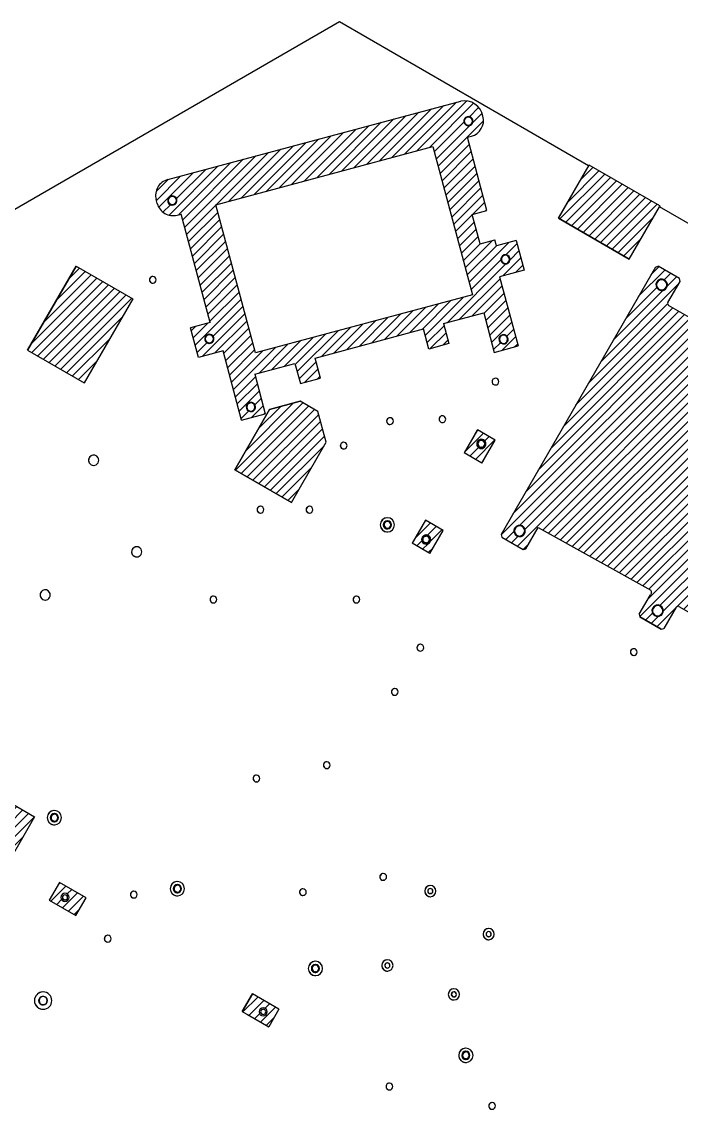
# Model space of a CAD drawing. Header units: millimetres. Extents: x 44 to 363, y 19 to 309.
# Drawn here: x 292.4 to 324.7, y 251.4 to 305 of the extents above; entities that cross this region are included whole.
import ezdxf

# ---------------------------------------------------------------- set-up
doc = ezdxf.new("R2010")
doc.units = ezdxf.units.MM
pattern_1 = [(45, (209.509, 23.54506), (-0.2245064, 0.2245064), [])]

msp = doc.modelspace()

# ---------------------------------------------------------------- hatches: boundary and pattern name
h = msp.add_hatch()
h.set_pattern_fill('ANSI31', color=0, scale=0.1)
h.set_pattern_definition(pattern_1)
h.paths.add_polyline_path([(314.234, 299.332), (314.427, 299.384, 0.414214), (314.993, 300.364, 0.405931), (313.903, 301.106), (300.487, 297.512), (299.569, 297.266, 0.414214), (299.003, 296.286), (299.055, 296.094, 0.414214), (300.034, 295.529), (300.227, 295.58), (301.651, 290.268), (300.685, 290.009), (301.073, 288.56), (302.28, 288.883), (303.186, 285.503), (304.345, 285.813), (303.828, 287.745), (305.796, 288.272), (306.059, 287.292), (307.039, 287.555), (306.776, 288.535), (312.084, 289.957), (312.346, 288.977), (313.326, 289.239), (313.064, 290.219), (315.032, 290.747), (315.55, 288.815), (316.709, 289.125), (315.804, 292.506), (317.011, 292.829), (316.623, 294.278), (315.657, 294.02), (315.579, 294.309), (314.855, 294.115), (314.467, 295.564), (315.191, 295.758)])
h.paths.add_polyline_path([(301.918, 296.033), (312.544, 298.879), (314.484, 291.635), (303.859, 288.789)], flags=16)
h.paths.add_polyline_path([(299.575, 296.182, -1), (300.009, 296.298, -1)], flags=16)
h.paths.add_polyline_path([(299.992, 296.24, -0.392765), (299.807, 296.041), (299.807, 296.041, -0.435995), (299.592, 296.24, -0.392765), (299.777, 296.439), (299.777, 296.44, -0.435992)], flags=0)
h.paths.add_polyline_path([(301.821, 289.537, -1), (301.386, 289.42, -1)], flags=16)
h.paths.add_polyline_path([(301.803, 289.478, -0.392765), (301.618, 289.279), (301.618, 289.279, -0.435995), (301.403, 289.478, -0.392765), (301.588, 289.678), (301.589, 289.678, -0.435992)], flags=0)
h.paths.add_polyline_path([(303.854, 286.199, -1), (303.419, 286.083, -1)], flags=16)
h.paths.add_polyline_path([(303.621, 286.34), (303.622, 286.34, -0.435992), (303.836, 286.141, -0.392765), (303.651, 285.941), (303.651, 285.941, -0.435995), (303.436, 286.141, -0.392765)], flags=0)
h.paths.add_polyline_path([(314.064, 300.063, -1), (314.499, 300.18, -1)], flags=16)
h.paths.add_polyline_path([(314.081, 300.121, -0.392765), (314.266, 300.321), (314.267, 300.321, -0.435992), (314.481, 300.121, -0.392765), (314.296, 299.922), (314.296, 299.922, -0.435995)], flags=0)
h.paths.add_polyline_path([(316.31, 293.418, -1), (315.875, 293.302, -1)], flags=16)
h.paths.add_polyline_path([(316.078, 293.559), (316.078, 293.559, -0.435992), (316.293, 293.36, -0.392765), (316.107, 293.16), (316.107, 293.16, -0.435995), (315.892, 293.36, -0.392765)], flags=0)
h.paths.add_polyline_path([(316.218, 289.511, -1), (315.783, 289.395, -1)], flags=16)
h.paths.add_polyline_path([(316.2, 289.453, 1), (315.8, 289.453, 1)], flags=0)
h = msp.add_hatch()
h.set_pattern_fill('ANSI31', color=0, scale=0.1)
h.set_pattern_definition(pattern_1)
h.paths.add_polyline_path([(307.32, 284.42), (306.917, 285.923), (306.051, 286.423), (304.549, 286.02), (302.849, 283.076), (305.62, 281.476)])
h.paths.add_polyline_path([(295.488, 287.327), (297.862, 291.439), (295.084, 293.026), (292.717, 288.927)])
h.paths.add_polyline_path([(322.154, 293.377), (323.629, 295.932), (323.633, 295.937), (323.636, 295.943), (323.639, 295.948), (323.642, 295.954), (323.645, 295.959), (323.648, 295.965), (323.651, 295.97), (323.654, 295.975), (320.191, 297.976), (318.69, 295.378)])
h = msp.add_hatch()
h.set_pattern_fill('ANSI31', color=0, scale=0.1)
h.set_pattern_definition(pattern_1)
h.paths.add_polyline_path([(338.152, 284.486), (338.116, 284.623), (337.076, 285.223), (337.076, 285.223), (336.94, 285.186), (336.389, 284.234), (336.339, 284.147, -0.248258), (336.26, 284.097), (336.203, 284.111), (330.834, 287.211, -0.414214), (330.797, 287.347), (330.832, 287.408), (331.247, 288.126), (331.397, 288.387), (331.361, 288.523), (330.322, 289.123), (330.185, 289.087), (329.635, 288.134), (329.585, 288.047), (329.585, 288.048, -0.414214), (329.448, 288.011), (324.079, 291.111, -0.414214), (324.043, 291.248), (324.643, 292.287), (324.606, 292.424), (323.567, 293.024), (323.567, 293.024), (323.43, 292.987), (315.879, 279.911), (315.916, 279.774), (316.955, 279.174), (316.955, 279.174), (317.092, 279.211), (317.692, 280.25), (323.205, 277.181, -0.328247), (323.234, 277.049), (323.184, 276.963), (322.634, 276.01), (322.671, 275.874), (323.71, 275.274), (323.847, 275.31), (324.436, 276.331, -0.387264), (324.575, 276.39), (329.96, 273.281), (329.989, 273.149), (329.389, 272.11), (329.426, 271.973), (330.465, 271.373), (330.601, 271.41)])
h.paths.add_polyline_path([(331.424, 285.095, 1), (330.574, 285.095, 1)], flags=16)
h.paths.add_polyline_path([(330.799, 285.095, -1), (331.199, 285.095, -1)], flags=0)
h.paths.add_polyline_path([(330.631, 288.459), (330.631, 288.46, -0.738404), (330.512, 287.938, -0.150323), (330.351, 287.975, -0.738168), (330.47, 288.496), (330.47, 288.496, 0.738167), (330.351, 287.975, 0.999386)], flags=16)
h.paths.add_polyline_path([(330.241, 288.217, -0.392765), (330.473, 288.466), (330.473, 288.466, -0.435992), (330.741, 288.217, -0.392765), (330.51, 287.968), (330.509, 287.968, -0.435996)], flags=16)
h.paths.add_polyline_path([(326.423, 276.435, 1), (325.573, 276.435, 1)], flags=16)
h.paths.add_polyline_path([(325.573, 276.435), (325.573, 276.435, 0.435992), (326.029, 276.012), (326.029, 276.012, -0.436016)], flags=16)
h.paths.add_polyline_path([(326.198, 276.435, -1), (325.798, 276.435, -1)], flags=0)
h.paths.add_polyline_path([(323.68, 276.422, -1), (323.4, 275.937, -1)], flags=16)
h.paths.add_polyline_path([(323.79, 276.18, -0.392765), (323.559, 275.93), (323.559, 275.93, -0.435996), (323.29, 276.18, -0.392765), (323.522, 276.429), (323.522, 276.429, -0.435992)], flags=0)
h.paths.add_polyline_path([(323.596, 291.875, -0.738167), (323.716, 292.397), (323.716, 292.397, 0.738167), (323.596, 291.875, 0.999386), (323.877, 292.36), (323.876, 292.36, -0.738404), (323.757, 291.838, -0.150323)], flags=16)
h.paths.add_polyline_path([(323.986, 292.117, 1), (323.486, 292.117, 1)], flags=16)
h.paths.add_polyline_path([(335.754, 282.595, 1), (334.904, 282.595, 1)], flags=16)
h.paths.add_polyline_path([(335.529, 282.595, -1), (335.129, 282.595, -1)], flags=0)
h.paths.add_polyline_path([(316.646, 279.838, -0.738167), (316.765, 280.359), (316.765, 280.359, 0.738167), (316.646, 279.838, 0.999386), (316.926, 280.322), (316.925, 280.323, -0.738404), (316.806, 279.801, -0.150323)], flags=16)
h.paths.add_polyline_path([(317.036, 280.08, -0.392765), (316.804, 279.831), (316.804, 279.831, -0.435996), (316.535, 280.08, -0.392765), (316.767, 280.329), (316.767, 280.329, -0.435992)], flags=16)
h.paths.add_polyline_path([(330.753, 273.935, 1), (329.903, 273.935, 1)], flags=16)
h.paths.add_polyline_path([(330.528, 273.935, -1), (330.128, 273.935, -1)], flags=0)
h.paths.add_polyline_path([(337.386, 284.559), (337.386, 284.559, -0.738404), (337.266, 284.037, -0.150323), (337.106, 284.074, -1.000614)], flags=16)
h.paths.add_polyline_path([(337.496, 284.317, 1), (336.996, 284.317, 1)], flags=0)
h.paths.add_polyline_path([(330.435, 272.522, -1), (330.155, 272.037, -1)], flags=16)
h.paths.add_polyline_path([(330.545, 272.279, -0.392765), (330.314, 272.03), (330.313, 272.03, -0.435996), (330.045, 272.279, -0.999542)], flags=0)
h = msp.add_hatch()
h.set_pattern_fill('ANSI31', color=0, scale=0.1)
h.set_pattern_definition(pattern_1)
h.paths.add_polyline_path([(314.946, 283.394), (315.596, 284.52), (314.73, 285.02), (314.08, 283.894)])
h.paths.add_polyline_path([(314.718, 284.449, -1), (315.108, 284.224, -0.24836), (314.93, 284.112, -0.602102)], flags=16)
h.paths.add_polyline_path([(314.713, 284.337, -1), (315.113, 284.337, -1)], flags=0)
h.paths.add_polyline_path([(312.18, 280.603), (311.53, 279.478), (312.396, 278.977), (313.046, 280.103)])
h.paths.add_polyline_path([(312.408, 279.548, -0.24836), (312.23, 279.436, -0.602102), (312.018, 279.773, -1)], flags=16)
h.paths.add_polyline_path([(312.413, 279.66, 1), (312.013, 279.66, 1)], flags=0)
h.paths.add_polyline_path([(331.74, 270.896), (332.606, 270.396), (333.256, 271.522), (332.39, 272.022)])
h.paths.add_polyline_path([(332.228, 271.192, -1), (332.618, 270.967, -0.24836), (332.44, 270.855, -0.602102)], flags=16)
h.paths.add_polyline_path([(335.157, 274.813), (335.807, 275.939), (334.941, 276.439), (334.291, 275.313)])
h.paths.add_polyline_path([(335.324, 275.756, -2.293619), (335.109, 275.955), (335.109, 275.955, -0.43608)], flags=16)
h.paths.add_polyline_path([(350.986, 265.817), (350.336, 264.691), (351.202, 264.191), (351.852, 265.317)])
h.paths.add_polyline_path([(351.369, 265.134, -2.293619), (351.155, 265.333), (351.155, 265.333, -0.43608)], flags=16)
h.paths.add_polyline_path([(349.302, 260.9), (348.436, 261.4), (347.786, 260.274), (348.652, 259.774)])
h.paths.add_polyline_path([(348.274, 260.57, -1), (348.664, 260.345, -0.24836), (348.485, 260.233, -0.602102)], flags=16)
h.paths.add_polyline_path([(348.669, 260.457, -2.293619), (348.454, 260.657), (348.454, 260.657, -0.43608)], flags=0)
h = msp.add_hatch()
h.set_pattern_fill('ANSI31', color=256, scale=0.1)
h.paths.add_polyline_path([(288.956, 268.465), (286.843, 264.806), (290.945, 262.438), (293.057, 266.097)])
h.paths.add_polyline_path([(295.573, 262.141), (294.274, 262.891), (293.773, 262.025), (295.072, 261.275)])
h.paths.add_polyline_path([(294.343, 262.158, -0.392765), (294.529, 262.358), (294.528, 262.358, -0.436012), (294.743, 262.158, -1)], flags=16)
h.paths.add_polyline_path([(294.543, 262.033), (294.543, 262.033, -0.963744), (294.534, 262.283, -0.018003), (294.543, 262.283, -0.962879), (294.552, 262.034), (294.552, 262.034, 0.962879), (294.543, 262.283, 0.999103)], flags=0)
h.paths.add_polyline_path([(303.713, 257.441), (303.213, 256.575), (304.512, 255.825), (305.012, 256.691)])
h.paths.add_polyline_path([(304.442, 256.558, -1), (304.042, 256.558, -0.392765), (304.228, 256.757), (304.228, 256.757, -0.436012)], flags=16)
h.paths.add_polyline_path([(304.242, 256.683, -1), (304.242, 256.433, -1)], flags=0)
h.paths.add_polyline_path([(280.675, 257.34), (279.809, 257.84), (279.309, 256.974), (280.175, 256.474)])
h.paths.add_polyline_path([(279.797, 257.269, -1), (280.187, 257.044, -0.248438), (280.009, 256.933), (280.009, 256.933, 0.025423), (280.031, 256.935), (280.113, 256.967, 0.779319), (279.975, 257.381, 0.247937), (279.797, 257.269, 0.602), (280.009, 256.933), (280.009, 256.933, -0.602003)], flags=16)
h.paths.add_polyline_path([(279.792, 257.157, -0.392765), (279.977, 257.356), (279.978, 257.356, -0.435992), (280.192, 257.157, -0.392765), (280.007, 256.957), (280.007, 256.957, -0.435995)], flags=16)
h.paths.add_polyline_path([(276.459, 252.038), (275.959, 251.172), (276.825, 250.672), (277.325, 251.538)])
h.paths.add_polyline_path([(276.763, 251.165), (276.772, 251.171, 0.096937), (276.832, 251.234), (276.86, 251.302, 0.49759), (276.633, 251.58), (276.625, 251.579, 0.247947), (276.447, 251.467, 0.602003), (276.658, 251.13), (276.681, 251.133)], flags=16)
h.paths.add_polyline_path([(276.842, 251.355, -0.392765), (276.657, 251.155), (276.656, 251.155, -0.435995), (276.442, 251.355, -0.392765), (276.627, 251.554), (276.627, 251.554, -0.435992)], flags=0)
h.paths.add_polyline_path([(273.109, 246.236), (272.609, 245.37), (273.475, 244.87), (273.975, 245.736)])
h.paths.add_polyline_path([(273.486, 245.44, -0.248438), (273.308, 245.328), (273.308, 245.328, 0.025222), (273.331, 245.331), (273.412, 245.363, 0.778994), (273.275, 245.777, 0.247937), (273.097, 245.665, 0.601822), (273.308, 245.328), (273.308, 245.328, -0.601824), (273.097, 245.665, -1)], flags=16)
h.paths.add_polyline_path([(273.492, 245.553, -0.392765), (273.306, 245.353), (273.306, 245.353, -0.435995), (273.091, 245.553, -0.392765), (273.277, 245.752), (273.277, 245.752, -0.435992)], flags=16)
h.paths.add_polyline_path([(293.146, 250.139), (292.646, 249.273), (293.512, 248.773), (294.012, 249.639)])
h.paths.add_polyline_path([(293.449, 249.266, 0.778994), (293.312, 249.68, 0.247937), (293.134, 249.569, 0.601824), (293.345, 249.232), (293.368, 249.235)], flags=16)
h.paths.add_polyline_path([(293.345, 249.232), (293.368, 249.235), (293.45, 249.266, -0.124255)], flags=16)
h.paths.add_polyline_path([(293.529, 249.456, -0.392765), (293.343, 249.257), (293.343, 249.257, -0.435995), (293.128, 249.456, -0.392765), (293.314, 249.656), (293.314, 249.656, -0.435992)], flags=0)
h.paths.add_polyline_path([(289.795, 244.337), (289.295, 243.471), (290.161, 242.971), (290.661, 243.837)])
h.paths.add_polyline_path([(290.099, 243.464, 0.778994), (289.961, 243.878, 0.247937), (289.783, 243.766, 0.601824), (289.995, 243.43), (290.017, 243.432)], flags=16)
h.paths.add_polyline_path([(289.995, 243.43), (290.017, 243.432), (290.099, 243.464, -0.124255)], flags=16)
h.paths.add_polyline_path([(289.963, 243.853), (289.963, 243.853, -0.435992), (290.178, 243.654, -0.392765), (289.993, 243.454), (289.993, 243.454, -0.435995), (289.778, 243.654, -0.392765)], flags=0)
h.paths.add_polyline_path([(286.445, 238.535), (285.945, 237.669), (286.811, 237.169), (287.311, 238.035)])
h.paths.add_polyline_path([(286.749, 237.662, 0.778994), (286.611, 238.076, 0.247937), (286.433, 237.964, 0.601824), (286.644, 237.627), (286.667, 237.63)], flags=16)
h.paths.add_polyline_path([(286.613, 238.051), (286.613, 238.051, -0.435992), (286.828, 237.852, -0.392765), (286.643, 237.652), (286.642, 237.652, -0.435995), (286.428, 237.852, -0.392765)], flags=0)
h.paths.add_polyline_path([(286.644, 237.627), (286.667, 237.63), (286.749, 237.662, -0.124255)], flags=16)

# ---------------------------------------------------------------- linework, layer by layer
at = {"color": 0, "linetype": 'Continuous', "lineweight": 25}
for p, q in [((307.968, 304.975), (285.835, 292.199)), ((320.165, 297.932), (307.968, 304.975)), ((314.081, 300.121), (314.081, 300.121)), ((314.266, 300.321), (314.267, 300.321)), ((314.499, 300.18), (314.498, 300.18)), ((314.296, 299.922), (314.296, 299.922)), ((315.191, 295.758), (314.234, 299.332)), ((301.918, 296.033), (312.544, 298.879)), ((312.544, 298.879), (314.484, 291.635)), ((318.69, 295.378), (320.191, 297.976)), ((320.165, 297.932), (318.69, 295.378)), ((323.654, 295.975), (320.191, 297.976)), ((299.569, 297.266), (300.487, 297.512)), ((299.055, 296.094), (299.003, 296.286)), ((299.592, 296.24), (299.592, 296.24)), ((299.777, 296.439), (299.777, 296.44)), ((300.009, 296.298), (300.009, 296.298)), ((299.807, 296.041), (299.807, 296.041)), ((303.859, 288.789), (301.918, 296.033)), ((322.154, 293.377), (323.629, 295.932)), ((331.553, 291.357), (323.629, 295.932)), ((300.034, 295.529), (300.228, 295.58)), ((301.651, 290.268), (300.227, 295.58)), ((314.855, 294.115), (314.467, 295.564)), ((318.69, 295.378), (322.154, 293.377)), ((318.69, 295.378), (318.69, 295.378)), ((322.154, 293.377), (318.69, 295.378)), ((314.855, 294.115), (315.579, 294.309)), ((315.657, 294.02), (315.579, 294.309)), ((316.623, 294.278), (315.657, 294.02)), ((316.623, 294.278), (317.011, 292.829)), ((316.078, 293.559), (316.078, 293.559)), ((292.716, 288.927), (295.084, 293.026)), ((295.084, 293.026), (292.717, 288.927)), ((295.084, 293.026), (297.862, 291.439)), ((315.893, 293.36), (315.892, 293.36)), ((316.107, 293.16), (316.107, 293.16)), ((316.31, 293.418), (316.31, 293.418)), ((323.43, 292.987), (323.567, 293.024)), ((323.43, 292.987), (323.567, 293.024)), ((324.606, 292.424), (323.567, 293.024)), ((323.567, 293.024), (323.567, 293.024)), ((324.606, 292.424), (323.567, 293.024)), ((323.567, 293.024), (323.567, 293.024)), ((317.011, 292.829), (315.804, 292.506)), ((315.804, 292.506), (316.709, 289.125)), ((298.842, 292.197), (298.855, 292.198)), ((298.842, 292.197), (298.842, 292.197)), ((323.486, 292.117), (323.486, 292.117)), ((323.718, 292.367), (323.718, 292.367)), ((323.876, 292.36), (323.876, 292.36)), ((324.043, 291.248), (324.643, 292.287)), ((324.043, 291.248), (324.643, 292.287)), ((324.643, 292.287), (324.606, 292.424)), ((324.643, 292.287), (324.606, 292.424)), ((297.862, 291.439), (295.487, 287.326)), ((314.484, 291.635), (303.859, 288.789)), ((329.448, 288.011), (324.079, 291.111)), ((329.448, 288.011), (324.079, 291.111)), ((313.064, 290.219), (315.033, 290.747)), ((315.032, 290.747), (315.55, 288.815)), ((301.651, 290.268), (300.685, 290.009)), ((301.073, 288.56), (300.685, 290.009)), ((306.776, 288.535), (312.084, 289.957)), ((312.346, 288.977), (312.084, 289.957)), ((313.064, 290.219), (313.326, 289.239)), ((301.403, 289.478), (301.403, 289.478)), ((301.588, 289.678), (301.589, 289.678)), ((301.618, 289.279), (301.618, 289.279)), ((301.821, 289.537), (301.821, 289.537)), ((315.8, 289.453), (315.8, 289.453)), ((315.985, 289.652), (315.986, 289.652)), ((316.015, 289.253), (316.015, 289.253)), ((292.716, 288.927), (295.487, 287.326)), ((292.717, 288.927), (292.716, 288.927)), ((292.717, 288.927), (295.488, 287.327)), ((302.28, 288.883), (301.073, 288.56)), ((303.186, 285.503), (302.28, 288.883)), ((313.326, 289.239), (312.346, 288.977)), ((315.55, 288.815), (316.709, 289.125)), ((303.828, 287.745), (305.796, 288.272)), ((305.796, 288.272), (306.059, 287.292)), ((307.039, 287.555), (306.776, 288.535)), ((303.828, 287.745), (304.345, 285.813)), ((315.601, 287.218), (315.601, 287.218)), ((303.436, 286.141), (303.436, 286.141)), ((303.621, 286.34), (303.622, 286.34)), ((303.854, 286.199), (303.853, 286.199)), ((306.051, 286.423), (304.549, 286.02)), ((304.549, 286.02), (306.051, 286.423)), ((306.917, 285.923), (306.051, 286.423)), ((304.549, 286.02), (302.848, 283.076)), ((302.849, 283.076), (304.549, 286.02)), ((303.651, 285.941), (303.651, 285.941)), ((304.549, 286.02), (304.549, 286.02)), ((307.32, 284.42), (306.917, 285.923)), ((310.446, 285.287), (310.447, 285.287)), ((310.447, 285.287), (310.459, 285.288)), ((312.867, 285.463), (312.867, 285.463)), ((314.73, 285.02), (314.08, 283.894)), ((314.23, 284.154), (314.73, 285.02)), ((314.73, 285.02), (314.73, 285.02)), ((315.596, 284.52), (314.73, 285.02)), ((305.62, 281.476), (307.32, 284.42)), ((314.898, 284.536), (314.899, 284.536)), ((314.946, 283.394), (315.596, 284.52)), ((308.037, 284.17), (308.037, 284.17)), ((314.08, 283.894), (314.078, 283.894)), ((314.944, 283.394), (314.078, 283.894)), ((314.946, 283.394), (314.08, 283.894)), ((314.23, 284.154), (314.228, 284.154)), ((314.713, 284.337), (314.713, 284.337)), ((314.913, 284.172), (314.913, 284.172)), ((314.926, 284.172), (314.913, 284.172)), ((314.928, 284.137), (314.928, 284.137)), ((315.108, 284.224), (315.108, 284.224)), ((295.728, 283.412), (295.728, 283.412)), ((314.946, 283.394), (314.944, 283.394)), ((302.848, 283.076), (305.62, 281.476)), ((302.848, 283.076), (302.849, 283.076)), ((305.62, 281.476), (302.849, 283.076)), ((304.108, 280.956), (304.108, 280.956)), ((304.108, 280.956), (304.12, 280.956)), ((306.508, 280.955), (306.52, 280.956)), ((306.508, 280.955), (306.508, 280.955)), ((310.292, 280.728), (310.293, 280.728)), ((309.968, 280.379), (309.968, 280.379)), ((310.119, 280.379), (310.118, 280.379)), ((310.304, 280.579), (310.304, 280.579)), ((310.319, 280.214), (310.318, 280.214)), ((310.331, 280.215), (310.319, 280.214)), ((310.333, 280.18), (310.333, 280.18)), ((312.18, 280.603), (311.53, 279.478)), ((312.03, 280.343), (311.53, 279.478)), ((312.03, 280.343), (312.027, 280.343)), ((312.029, 280.342), (312.027, 280.343)), ((312.18, 280.603), (312.178, 280.603)), ((313.046, 280.103), (312.18, 280.603)), ((316.767, 280.329), (316.767, 280.329)), ((316.925, 280.323), (316.926, 280.323)), ((317.092, 279.211), (317.692, 280.25)), ((317.092, 279.211), (317.692, 280.25)), ((310.344, 280.03), (310.344, 280.03)), ((312.013, 279.66), (312.013, 279.66)), ((312.198, 279.86), (312.198, 279.86)), ((312.201, 279.825), (312.201, 279.825)), ((312.396, 278.977), (313.046, 280.103)), ((315.879, 279.911), (315.916, 279.774)), ((315.879, 279.911), (315.916, 279.774)), ((315.916, 279.774), (316.955, 279.174)), ((315.916, 279.774), (316.955, 279.174)), ((316.536, 280.08), (316.535, 280.08)), ((316.804, 279.831), (316.804, 279.831)), ((311.53, 279.478), (311.53, 279.478)), ((312.396, 278.977), (311.53, 279.478)), ((312.396, 278.977), (311.53, 279.478)), ((312.225, 279.496), (312.213, 279.495)), ((312.213, 279.495), (312.213, 279.495)), ((312.228, 279.461), (312.228, 279.461)), ((312.408, 279.548), (312.408, 279.548)), ((316.955, 279.174), (317.092, 279.211)), ((316.955, 279.174), (317.092, 279.211)), ((316.955, 279.174), (316.955, 279.174)), ((316.955, 279.174), (316.955, 279.174)), ((297.837, 278.934), (297.837, 278.934)), ((312.396, 278.977), (312.396, 278.977)), ((322.634, 276.01), (323.184, 276.963)), ((323.234, 277.049), (323.184, 276.963)), ((323.234, 277.049), (323.184, 276.963)), ((293.359, 276.825), (293.359, 276.825)), ((301.809, 276.558), (301.809, 276.558)), ((301.809, 276.558), (301.821, 276.558)), ((308.809, 276.558), (308.809, 276.558)), ((308.809, 276.558), (308.821, 276.558)), ((323.522, 276.429), (323.522, 276.429)), ((323.522, 276.429), (323.522, 276.429)), ((323.68, 276.422), (323.68, 276.422)), ((323.68, 276.422), (323.68, 276.422)), ((322.634, 276.01), (322.671, 275.874)), ((322.634, 276.01), (322.671, 275.874)), ((322.634, 276.01), (322.671, 275.874)), ((322.671, 275.874), (323.71, 275.274)), ((322.671, 275.874), (322.671, 275.874)), ((323.71, 275.274), (322.671, 275.874)), ((322.671, 275.874), (323.71, 275.274)), ((322.671, 275.874), (322.671, 275.874)), ((323.71, 275.274), (322.671, 275.874)), ((322.671, 275.874), (323.71, 275.274)), ((322.671, 275.874), (322.671, 275.874)), ((323.71, 275.274), (322.671, 275.874)), ((323.29, 276.18), (323.29, 276.18)), ((323.29, 276.18), (323.29, 276.18)), ((323.559, 275.93), (323.559, 275.93)), ((323.559, 275.93), (323.559, 275.93)), ((324.447, 276.349), (323.847, 275.31)), ((324.447, 276.349), (323.847, 275.31)), ((324.447, 276.349), (323.847, 275.31)), ((323.71, 275.274), (323.847, 275.31)), ((323.71, 275.274), (323.847, 275.31)), ((323.71, 275.274), (323.847, 275.31)), ((323.71, 275.274), (323.71, 275.274)), ((323.71, 275.274), (323.71, 275.274)), ((323.71, 275.274), (323.71, 275.274)), ((311.93, 274.206), (311.93, 274.206)), ((311.93, 274.206), (311.942, 274.206)), ((322.371, 273.991), (322.372, 273.991)), ((322.372, 273.991), (322.384, 273.991)), ((310.68, 272.041), (310.68, 272.041)), ((310.68, 272.041), (310.692, 272.041)), ((288.955, 268.465), (293.057, 266.097)), ((307.351, 268.456), (307.351, 268.456)), ((307.363, 268.456), (307.351, 268.456)), ((303.912, 267.805), (303.912, 267.804)), ((303.924, 267.805), (303.912, 267.805)), ((293.997, 266.407), (293.998, 266.407)), ((294.009, 266.258), (294.009, 266.258)), ((293.057, 266.097), (290.945, 262.438)), ((293.673, 266.058), (293.673, 266.058)), ((293.824, 266.058), (293.823, 266.058)), ((294.036, 265.894), (294.024, 265.893)), ((294.024, 265.893), (294.024, 265.893)), ((294.038, 265.859), (294.038, 265.859)), ((294.049, 265.709), (294.049, 265.709)), ((310.128, 262.995), (310.116, 262.994)), ((294.274, 262.891), (293.773, 262.025)), ((294.273, 262.891), (293.773, 262.025)), ((294.274, 262.891), (294.273, 262.891)), ((295.573, 262.141), (294.274, 262.891)), ((299.692, 262.583), (299.692, 262.583)), ((299.842, 262.583), (299.842, 262.583)), ((300.016, 262.932), (300.016, 262.932)), ((300.027, 262.782), (300.028, 262.782)), ((310.116, 262.994), (310.115, 262.994)), ((312.143, 262.466), (312.143, 262.466)), ((312.397, 262.741), (312.397, 262.741)), ((312.543, 262.466), (312.543, 262.466)), ((293.773, 262.025), (295.072, 261.275)), ((293.773, 262.025), (293.773, 262.025)), ((294.343, 262.158), (294.343, 262.158)), ((294.528, 262.358), (294.529, 262.358)), ((294.552, 262.034), (294.543, 262.033)), ((294.543, 262.033), (294.543, 262.033)), ((294.558, 261.959), (294.558, 261.959)), ((295.072, 261.275), (295.573, 262.141)), ((297.911, 262.128), (297.912, 262.128)), ((297.912, 262.128), (297.924, 262.128)), ((300.043, 262.418), (300.042, 262.418)), ((300.055, 262.418), (300.043, 262.418)), ((300.057, 262.383), (300.057, 262.383)), ((300.068, 262.234), (300.068, 262.234)), ((306.185, 262.25), (306.185, 262.25)), ((306.198, 262.25), (306.185, 262.25)), ((312.417, 262.341), (312.418, 262.341)), ((312.427, 262.342), (312.418, 262.341)), ((312.438, 262.192), (312.438, 262.192)), ((294.811, 261.426), (294.81, 261.425)), ((294.81, 261.425), (294.813, 261.425)), ((295.072, 261.275), (295.07, 261.275)), ((314.997, 260.36), (314.997, 260.36)), ((315.251, 260.634), (315.252, 260.634)), ((315.397, 260.36), (315.397, 260.36)), ((296.633, 259.973), (296.634, 259.973)), ((296.634, 259.973), (296.646, 259.973)), ((315.271, 260.235), (315.272, 260.235)), ((315.281, 260.235), (315.272, 260.235)), ((315.292, 260.086), (315.292, 260.086)), ((306.771, 259.032), (306.771, 259.032)), ((306.782, 258.882), (306.782, 258.882)), ((310.042, 258.829), (310.043, 258.829)), ((310.297, 259.103), (310.297, 259.103)), ((310.442, 258.829), (310.443, 258.829)), ((306.447, 258.682), (306.447, 258.682)), ((306.597, 258.683), (306.597, 258.682)), ((306.797, 258.518), (306.797, 258.518)), ((306.81, 258.518), (306.797, 258.518)), ((306.812, 258.483), (306.812, 258.483)), ((306.823, 258.333), (306.823, 258.333)), ((310.327, 258.705), (310.317, 258.704)), ((310.317, 258.704), (310.317, 258.704)), ((310.338, 258.555), (310.338, 258.555)), ((313.551, 257.69), (313.551, 257.69)), ((293.05, 257.109), (293.05, 257.109)), ((293.423, 257.312), (293.423, 257.312)), ((293.444, 257.532), (293.444, 257.532)), ((293.675, 257.109), (293.675, 257.109)), ((303.71, 257.441), (303.21, 256.575)), ((303.213, 256.575), (303.713, 257.441)), ((303.713, 257.441), (303.71, 257.441)), ((305.012, 256.691), (303.713, 257.441)), ((313.297, 257.415), (313.297, 257.415)), ((313.581, 257.291), (313.571, 257.29)), ((313.571, 257.29), (313.571, 257.29)), ((313.592, 257.141), (313.592, 257.141)), ((313.697, 257.415), (313.697, 257.415)), ((293.272, 257.053), (293.272, 257.052)), ((293.49, 256.899), (293.475, 256.899)), ((293.475, 256.898), (293.475, 256.898)), ((293.507, 256.685), (293.507, 256.685)), ((303.213, 256.575), (303.21, 256.575)), ((303.213, 256.575), (304.512, 255.825)), ((304.228, 256.757), (304.228, 256.757)), ((305.012, 256.691), (304.512, 255.825)), ((303.473, 256.425), (304.512, 255.825)), ((304.512, 255.825), (304.512, 255.825)), ((313.808, 254.432), (313.808, 254.432)), ((313.958, 254.432), (313.958, 254.432)), ((314.132, 254.781), (314.132, 254.781)), ((314.143, 254.632), (314.143, 254.632)), ((314.17, 254.268), (314.158, 254.267)), ((314.158, 254.267), (314.158, 254.267)), ((314.173, 254.233), (314.173, 254.233)), ((314.184, 254.083), (314.183, 254.083)), ((310.415, 252.741), (310.415, 252.741)), ((310.415, 252.741), (310.427, 252.741)), ((315.443, 251.793), (315.443, 251.793)), ((315.443, 251.793), (315.455, 251.793))]:
    msp.add_line(p, q, dxfattribs=at)
at = {"color": 0}
for p, q in [((300.487, 297.512), (313.903, 301.106)), ((314.234, 299.332), (314.427, 299.384)), ((314.467, 295.564), (315.191, 295.758)), ((323.43, 292.987), (315.879, 279.911)), ((306.059, 287.292), (307.039, 287.555)), ((303.186, 285.503), (304.345, 285.813)), ((317.692, 280.25), (323.205, 277.181)), ((324.575, 276.39), (329.96, 273.281))]:
    msp.add_line(p, q, dxfattribs=at)
at = {"color": 0, "linetype": 'Continuous', "lineweight": 25, "flags": 128}
for points in [[(320.165, 297.932), (320.169, 297.938), (320.172, 297.943), (320.175, 297.949), (320.178, 297.954), (320.181, 297.959), (320.184, 297.965), (320.187, 297.97), (320.191, 297.976)], [(323.654, 295.975), (323.651, 295.97), (323.648, 295.965), (323.645, 295.959), (323.642, 295.954), (323.639, 295.948), (323.636, 295.943), (323.633, 295.937), (323.629, 295.932)], [(323.876, 292.36), (323.773, 292.395), (323.716, 292.397)], [(316.765, 280.359), (316.822, 280.358), (316.925, 280.323)]]:
    msp.add_lwpolyline(points, dxfattribs=at)
at = {"color": 0}
for centre, radius, start, end in [((314.066, 300.175), 0.946, 11.5442, 99.9192), ((323.13, 277.096), 0.114, 336.0252, 48.7141), ((324.538, 276.284), 0.112, 70.7517, 144.563)]:
    msp.add_arc(centre, radius, start, end, dxfattribs=at)
at = {"color": 0, "linetype": 'Continuous', "lineweight": 25}
for centre, radius, start, end in [((314.281, 300.121), 0.225, 14.9965, 194.9965), ((314.281, 300.121), 0.225, 194.9965, 14.9965), ((314.281, 300.121), 0.2, 360, 180), ((314.281, 300.121), 0.2, 94.2273, 180), ((314.281, 300.121), 0.2, 180, 0), ((314.281, 300.121), 0.2, 180, 274.2273), ((314.281, 300.121), 0.225, 14.9965, 94.2273), ((314.281, 300.121), 0.225, 274.2273, 14.9965), ((314.22, 300.157), 0.8, 284.9965, 14.9965), ((299.776, 296.493), 0.8, 104.9965, 194.9965), ((299.792, 296.24), 0.225, 14.9965, 194.9965), ((299.792, 296.24), 0.225, 194.9965, 14.9965), ((299.792, 296.24), 0.2, 360, 180), ((299.792, 296.24), 0.2, 94.2273, 180), ((299.792, 296.24), 0.2, 180, 274.2273), ((299.792, 296.24), 0.2, 180, 0), ((299.792, 296.24), 0.225, 14.9965, 94.2273), ((299.792, 296.24), 0.225, 274.2273, 14.9965), ((299.827, 296.301), 0.8, 194.9965, 284.9965), ((316.093, 293.36), 0.225, 14.9965, 194.9965), ((316.092, 293.36), 0.2, 94.2273, 180), ((316.093, 293.36), 0.2, 360, 180), ((316.092, 293.36), 0.225, 14.9965, 94.2273), ((316.093, 293.36), 0.225, 194.9965, 14.9965), ((316.092, 293.36), 0.2, 180, 274.2273), ((316.093, 293.36), 0.2, 180, 0), ((316.092, 293.36), 0.225, 274.2273, 14.9965), ((298.842, 292.362), 0.165, 89.9965, 269.9965), ((298.843, 292.362), 0.165, 94.2273, 269.9965), ((298.842, 292.362), 0.165, 269.9965, 89.9965), ((323.736, 292.117), 0.28, 59.9965, 239.9965), ((323.736, 292.117), 0.25, 360, 180), ((323.736, 292.117), 0.25, 94.2273, 180), ((323.736, 292.117), 0.25, 180, 274.2273), ((323.736, 292.117), 0.25, 180, 0), ((323.736, 292.117), 0.28, 239.9965, 59.9965), ((323.736, 292.117), 0.28, 274.2273, 59.9965), ((324.129, 291.198), 0.1, 149.9965, 239.9965), ((324.129, 291.198), 0.1, 149.9965, 239.9965), ((301.603, 289.478), 0.225, 14.9965, 194.9965), ((301.603, 289.478), 0.225, 194.9965, 14.9965), ((301.603, 289.478), 0.2, 360, 180), ((301.603, 289.478), 0.2, 94.2273, 180), ((301.603, 289.478), 0.2, 180, 274.2273), ((301.603, 289.478), 0.2, 180, 0), ((301.603, 289.478), 0.225, 14.9965, 94.2273), ((301.603, 289.478), 0.225, 274.2273, 14.9965), ((316, 289.453), 0.225, 14.9965, 194.9965), ((316, 289.453), 0.225, 194.9965, 14.9965), ((316, 289.453), 0.2, 360, 180), ((316, 289.453), 0.2, 94.2273, 180), ((316, 289.453), 0.2, 180, 274.2273), ((316, 289.453), 0.2, 180, 0), ((316, 289.453), 0.225, 14.9965, 94.2273), ((316, 289.453), 0.225, 274.2273, 14.9965), ((315.601, 287.383), 0.165, 89.9965, 269.9965), ((315.601, 287.383), 0.165, 89.9965, 269.9965), ((315.601, 287.383), 0.165, 269.9965, 89.9965), ((303.636, 286.141), 0.225, 14.9965, 194.9965), ((303.636, 286.141), 0.225, 194.9965, 14.9965), ((303.636, 286.141), 0.2, 360, 180), ((303.636, 286.141), 0.2, 94.2273, 180), ((303.636, 286.141), 0.2, 180, 274.2273), ((303.636, 286.141), 0.2, 180, 0), ((303.636, 286.141), 0.225, 14.9965, 94.2273), ((303.636, 286.141), 0.225, 274.2273, 14.9965), ((310.446, 285.452), 0.165, 89.9965, 269.9965), ((310.447, 285.452), 0.165, 94.2273, 269.9965), ((310.446, 285.452), 0.165, 269.9965, 89.9965), ((313.009, 285.546), 0.165, 29.9965, 209.9965), ((313.01, 285.546), 0.165, 94.2273, 209.9965), ((313.009, 285.546), 0.165, 209.9965, 29.9965), ((313.01, 285.546), 0.165, 209.9965, 274.2273), ((314.913, 284.337), 0.225, 149.9965, 329.9965), ((314.913, 284.337), 0.2, 360, 180), ((314.913, 284.337), 0.2, 94.2273, 180), ((314.913, 284.337), 0.225, 329.9965, 149.9965), ((314.913, 284.337), 0.165, 89.9965, 269.9965), ((314.913, 284.337), 0.165, 94.2273, 269.9965), ((314.913, 284.337), 0.225, 329.9965, 94.2273), ((314.913, 284.337), 0.165, 269.9965, 89.9965), ((308.18, 284.252), 0.165, 29.9965, 209.9965), ((308.18, 284.252), 0.165, 94.2273, 209.9965), ((308.18, 284.252), 0.165, 209.9965, 29.9965), ((308.18, 284.252), 0.165, 209.9965, 274.2273), ((314.913, 284.337), 0.2, 180, 274.2273), ((314.913, 284.337), 0.2, 180, 0), ((314.913, 284.337), 0.225, 274.2273, 329.9965), ((295.944, 283.537), 0.25, 29.9965, 209.9965), ((295.945, 283.537), 0.25, 94.2273, 209.9965), ((295.944, 283.537), 0.25, 209.9965, 29.9965), ((295.945, 283.537), 0.25, 209.9965, 274.2273), ((304.108, 281.121), 0.165, 89.9965, 269.9965), ((304.108, 281.121), 0.165, 94.2273, 269.9965), ((304.108, 281.121), 0.165, 269.9965, 89.9965), ((306.508, 281.12), 0.165, 89.9965, 269.9965), ((306.508, 281.12), 0.165, 94.2273, 269.9965), ((306.508, 281.12), 0.165, 269.9965, 89.9965), ((310.318, 280.379), 0.35, 360, 180), ((310.318, 280.379), 0.35, 94.2273, 180), ((310.318, 280.379), 0.35, 180, 0), ((310.318, 280.379), 0.35, 180, 274.2273), ((310.318, 280.379), 0.2, 94.2273, 180), ((310.318, 280.379), 0.2, 180, 274.2273), ((310.319, 280.379), 0.2, 360, 180), ((310.319, 280.379), 0.2, 180, 0), ((310.318, 280.379), 0.165, 89.9965, 269.9965), ((310.319, 280.379), 0.165, 94.2273, 269.9965), ((310.318, 280.379), 0.165, 269.9965, 89.9965), ((316.786, 280.08), 0.28, 59.9965, 239.9965), ((316.785, 280.08), 0.25, 94.2273, 180), ((316.786, 280.08), 0.25, 360, 180), ((316.786, 280.08), 0.28, 239.9965, 59.9965), ((316.785, 280.08), 0.28, 274.2273, 59.9965), ((312.213, 279.66), 0.225, 149.9965, 329.9965), ((312.213, 279.66), 0.2, 360, 180), ((312.213, 279.66), 0.2, 94.2273, 180), ((312.213, 279.66), 0.2, 180, 274.2273), ((312.213, 279.66), 0.2, 180, 0), ((312.213, 279.66), 0.225, 329.9965, 149.9965), ((312.213, 279.66), 0.165, 89.9965, 269.9965), ((312.213, 279.66), 0.225, 329.9965, 94.2273), ((312.213, 279.66), 0.165, 269.9965, 89.9965), ((316.785, 280.08), 0.25, 180, 274.2273), ((316.786, 280.08), 0.25, 180, 0), ((298.053, 279.059), 0.25, 29.9965, 209.9965), ((298.054, 279.059), 0.25, 94.2273, 209.9965), ((298.053, 279.059), 0.25, 209.9965, 29.9965), ((312.213, 279.66), 0.225, 274.2273, 329.9965), ((298.054, 279.059), 0.25, 209.9965, 274.2273), ((293.575, 276.95), 0.25, 29.9965, 209.9965), ((293.576, 276.95), 0.25, 94.2273, 209.9965), ((293.575, 276.95), 0.25, 209.9965, 29.9965), ((293.576, 276.95), 0.25, 209.9965, 274.2273), ((301.809, 276.723), 0.165, 89.9965, 269.9965), ((301.809, 276.723), 0.165, 94.2273, 269.9965), ((301.809, 276.723), 0.165, 269.9965, 89.9965), ((308.809, 276.723), 0.165, 89.9965, 269.9965), ((308.809, 276.723), 0.165, 94.2273, 269.9965), ((308.809, 276.723), 0.165, 269.9965, 89.9965), ((323.54, 276.18), 0.28, 59.9965, 239.9965), ((323.54, 276.18), 0.28, 59.9965, 239.9965), ((323.54, 276.18), 0.25, 360, 180), ((323.54, 276.18), 0.25, 360, 180), ((323.54, 276.18), 0.25, 94.2273, 180), ((323.54, 276.18), 0.25, 94.2273, 180), ((323.54, 276.18), 0.28, 239.9965, 59.9965), ((323.54, 276.18), 0.28, 239.9965, 59.9965), ((323.54, 276.18), 0.28, 274.2273, 59.9965), ((323.54, 276.18), 0.28, 274.2273, 59.9965), ((323.54, 276.18), 0.25, 180, 0), ((323.54, 276.18), 0.25, 180, 274.2273), ((323.54, 276.18), 0.25, 180, 0), ((323.54, 276.18), 0.25, 180, 274.2273), ((311.93, 274.371), 0.165, 89.9965, 269.9965), ((311.93, 274.371), 0.165, 94.2273, 269.9965), ((311.93, 274.371), 0.165, 269.9965, 89.9965), ((322.371, 274.156), 0.165, 89.9965, 269.9965), ((322.372, 274.156), 0.165, 94.2273, 269.9965), ((322.371, 274.156), 0.165, 269.9965, 89.9965), ((310.68, 272.206), 0.165, 89.9965, 269.9965), ((310.68, 272.206), 0.165, 94.2273, 269.9965), ((310.68, 272.206), 0.165, 269.9965, 89.9965), ((307.351, 268.621), 0.165, 89.9965, 269.9965), ((307.351, 268.621), 0.165, 94.2273, 269.9965), ((307.351, 268.621), 0.165, 269.9965, 89.9965), ((303.912, 267.969), 0.165, 89.9965, 269.9965), ((303.912, 267.97), 0.165, 94.2273, 269.9965), ((303.912, 267.969), 0.165, 269.9965, 89.9965), ((294.023, 266.058), 0.35, 360, 180), ((294.023, 266.058), 0.35, 94.2273, 180), ((294.023, 266.058), 0.2, 94.2273, 180), ((294.024, 266.058), 0.2, 360, 180), ((294.024, 266.058), 0.165, 89.9965, 269.9965), ((294.024, 266.058), 0.165, 94.2273, 269.9965), ((294.024, 266.058), 0.165, 269.9965, 89.9965), ((294.023, 266.058), 0.35, 180, 0), ((294.023, 266.058), 0.35, 180, 274.2273), ((294.023, 266.058), 0.2, 180, 274.2273), ((294.024, 266.058), 0.2, 180, 0), ((310.115, 263.159), 0.165, 89.9965, 269.9965), ((310.116, 263.159), 0.165, 94.2273, 269.9965), ((310.115, 263.159), 0.165, 269.9965, 89.9965), ((300.042, 262.583), 0.35, 360, 180), ((300.042, 262.583), 0.35, 94.2273, 180), ((300.042, 262.583), 0.35, 180, 0), ((300.042, 262.583), 0.35, 180, 274.2273), ((300.042, 262.583), 0.2, 360, 180), ((300.042, 262.583), 0.2, 94.2273, 180), ((300.042, 262.583), 0.2, 180, 274.2273), ((300.042, 262.583), 0.2, 180, 0), ((300.042, 262.583), 0.165, 89.9965, 269.9965), ((300.043, 262.583), 0.165, 94.2273, 269.9965), ((300.042, 262.583), 0.165, 269.9965, 89.9965), ((306.185, 262.415), 0.165, 89.9965, 269.9965), ((306.185, 262.415), 0.165, 94.2273, 269.9965), ((306.185, 262.415), 0.165, 269.9965, 89.9965), ((312.418, 262.466), 0.275, 0, 180), ((312.418, 262.466), 0.275, 94.2273, 180), ((312.418, 262.466), 0.275, 180, 0), ((312.418, 262.466), 0.275, 180, 274.2273), ((312.417, 262.466), 0.125, 89.9965, 269.9965), ((312.418, 262.466), 0.125, 94.2273, 269.9965), ((312.418, 262.466), 0.125, 0, 180), ((312.418, 262.466), 0.125, 180, 0), ((312.418, 262.466), 0.125, 0, 94.2273), ((312.417, 262.466), 0.125, 269.9965, 89.9965), ((312.418, 262.466), 0.125, 274.2273, 0), ((294.543, 262.158), 0.2, 360, 180), ((294.543, 262.158), 0.2, 180, 0), ((294.543, 262.158), 0.125, 89.9965, 269.9965), ((294.543, 262.158), 0.125, 94.2273, 269.9965), ((294.543, 262.158), 0.125, 269.9965, 89.9965), ((297.911, 262.293), 0.165, 89.9965, 269.9965), ((297.912, 262.293), 0.165, 94.2273, 269.9965), ((297.911, 262.293), 0.165, 269.9965, 89.9965), ((315.272, 260.36), 0.275, 0, 180), ((315.272, 260.36), 0.275, 94.2275, 180), ((315.272, 260.36), 0.275, 180, 274.2275), ((315.272, 260.36), 0.275, 180, 0), ((315.271, 260.36), 0.125, 89.9965, 269.9965), ((315.272, 260.36), 0.125, 94.2273, 269.9965), ((315.272, 260.36), 0.125, 0, 180), ((315.272, 260.36), 0.125, 180, 0), ((315.272, 260.36), 0.125, 0, 94.2275), ((315.271, 260.36), 0.125, 269.9965, 89.9965), ((315.272, 260.36), 0.125, 274.2275, 0), ((296.633, 260.138), 0.165, 89.9965, 269.9965), ((296.634, 260.138), 0.165, 94.2273, 269.9965), ((296.633, 260.138), 0.165, 269.9965, 89.9965), ((306.797, 258.682), 0.35, 360, 180), ((306.797, 258.682), 0.35, 94.2273, 180), ((306.797, 258.683), 0.2, 360, 180), ((306.797, 258.682), 0.2, 94.2273, 180), ((306.797, 258.683), 0.165, 89.9965, 269.9965), ((306.797, 258.683), 0.165, 94.2273, 269.9965), ((306.797, 258.683), 0.165, 269.9965, 89.9965), ((310.317, 258.829), 0.275, 94.2273, 180), ((310.317, 258.829), 0.275, 180, 274.2273), ((310.318, 258.829), 0.275, 0, 180), ((310.318, 258.829), 0.275, 180, 0), ((310.317, 258.829), 0.125, 89.9965, 269.9965), ((310.317, 258.829), 0.125, 94.2273, 269.9965), ((310.318, 258.829), 0.125, 0, 180), ((310.318, 258.829), 0.125, 180, 0), ((310.317, 258.829), 0.125, 0, 94.2273), ((310.317, 258.829), 0.125, 269.9965, 89.9965), ((310.317, 258.829), 0.125, 274.2273, 0), ((306.797, 258.682), 0.35, 180, 0), ((306.797, 258.682), 0.35, 180, 274.2273), ((306.797, 258.683), 0.2, 180, 0), ((306.797, 258.682), 0.2, 180, 274.2273), ((313.572, 257.415), 0.275, 0, 180), ((313.572, 257.415), 0.275, 94.2275, 180), ((293.475, 257.109), 0.425, 0, 180), ((293.475, 257.109), 0.425, 94.2273, 180), ((293.475, 257.109), 0.425, 180, 274.2273), ((293.475, 257.109), 0.425, 180, 0), ((293.475, 257.108), 0.21, 89.9965, 269.9965), ((293.475, 257.109), 0.2, 0, 180), ((293.475, 257.109), 0.2, 180, 0), ((293.475, 257.109), 0.21, 94.2273, 104.5516), ((293.475, 257.108), 0.21, 94.2273, 104.4118), ((293.475, 257.109), 0.2, 0, 94.2273), ((293.475, 257.108), 0.21, 269.9965, 89.9965), ((293.475, 257.109), 0.2, 274.2273, 0), ((313.572, 257.415), 0.275, 180, 274.2275), ((313.572, 257.415), 0.275, 180, 0), ((313.571, 257.415), 0.125, 89.9965, 269.9965), ((313.571, 257.415), 0.125, 94.2273, 269.9965), ((313.572, 257.415), 0.125, 0, 180), ((313.572, 257.415), 0.125, 180, 0), ((313.572, 257.415), 0.125, 0, 94.2275), ((313.571, 257.415), 0.125, 269.9965, 89.9965), ((313.572, 257.415), 0.125, 274.2275, 0), ((293.475, 257.108), 0.21, 195.5812, 269.9965), ((304.242, 256.558), 0.2, 360, 180), ((304.242, 256.558), 0.125, 89.9965, 269.9965), ((304.242, 256.558), 0.125, 94.2273, 269.9965), ((304.242, 256.558), 0.125, 269.9965, 89.9965), ((304.242, 256.558), 0.2, 180, 0), ((314.158, 254.432), 0.35, 360, 180), ((314.158, 254.432), 0.35, 94.2273, 180), ((314.158, 254.432), 0.35, 180, 0), ((314.158, 254.432), 0.35, 180, 274.2273), ((314.158, 254.432), 0.2, 360, 180), ((314.158, 254.432), 0.2, 94.2273, 180), ((314.158, 254.432), 0.2, 180, 274.2273), ((314.158, 254.432), 0.2, 180, 0), ((314.158, 254.432), 0.165, 89.9965, 269.9965), ((314.158, 254.432), 0.165, 94.2273, 269.9965), ((314.158, 254.432), 0.165, 269.9965, 89.9965), ((310.415, 252.906), 0.165, 89.9965, 269.9965), ((310.415, 252.906), 0.165, 94.2273, 269.9965), ((310.415, 252.906), 0.165, 269.9965, 89.9965), ((315.443, 251.958), 0.165, 89.9965, 269.9965), ((315.443, 251.958), 0.165, 94.2273, 269.9965), ((315.443, 251.958), 0.165, 269.9965, 89.9965)]:
    msp.add_arc(centre, radius, start, end, dxfattribs=at)
for points in [[(312.13, 279.518), (312.116, 279.528), (312.086, 279.549), (312.058, 279.597), (312.046, 279.65), (312.051, 279.704), (312.074, 279.754), (312.111, 279.794), (312.159, 279.82), (312.195, 279.824), (312.213, 279.825)], [(312.213, 279.495), (312.199, 279.496), (312.17, 279.498), (312.144, 279.511), (312.13, 279.518)], [(293.272, 257.053), (293.268, 257.08), (293.26, 257.136), (293.289, 257.216), (293.344, 257.282), (293.396, 257.302), (293.422, 257.312)], [(293.475, 256.899), (293.452, 256.901), (293.407, 256.905), (293.346, 256.939), (293.297, 256.989), (293.281, 257.031), (293.272, 257.053)]]:
    msp.add_open_spline(points, degree=3, dxfattribs=at)

doc.saveas('drawing.dxf')
